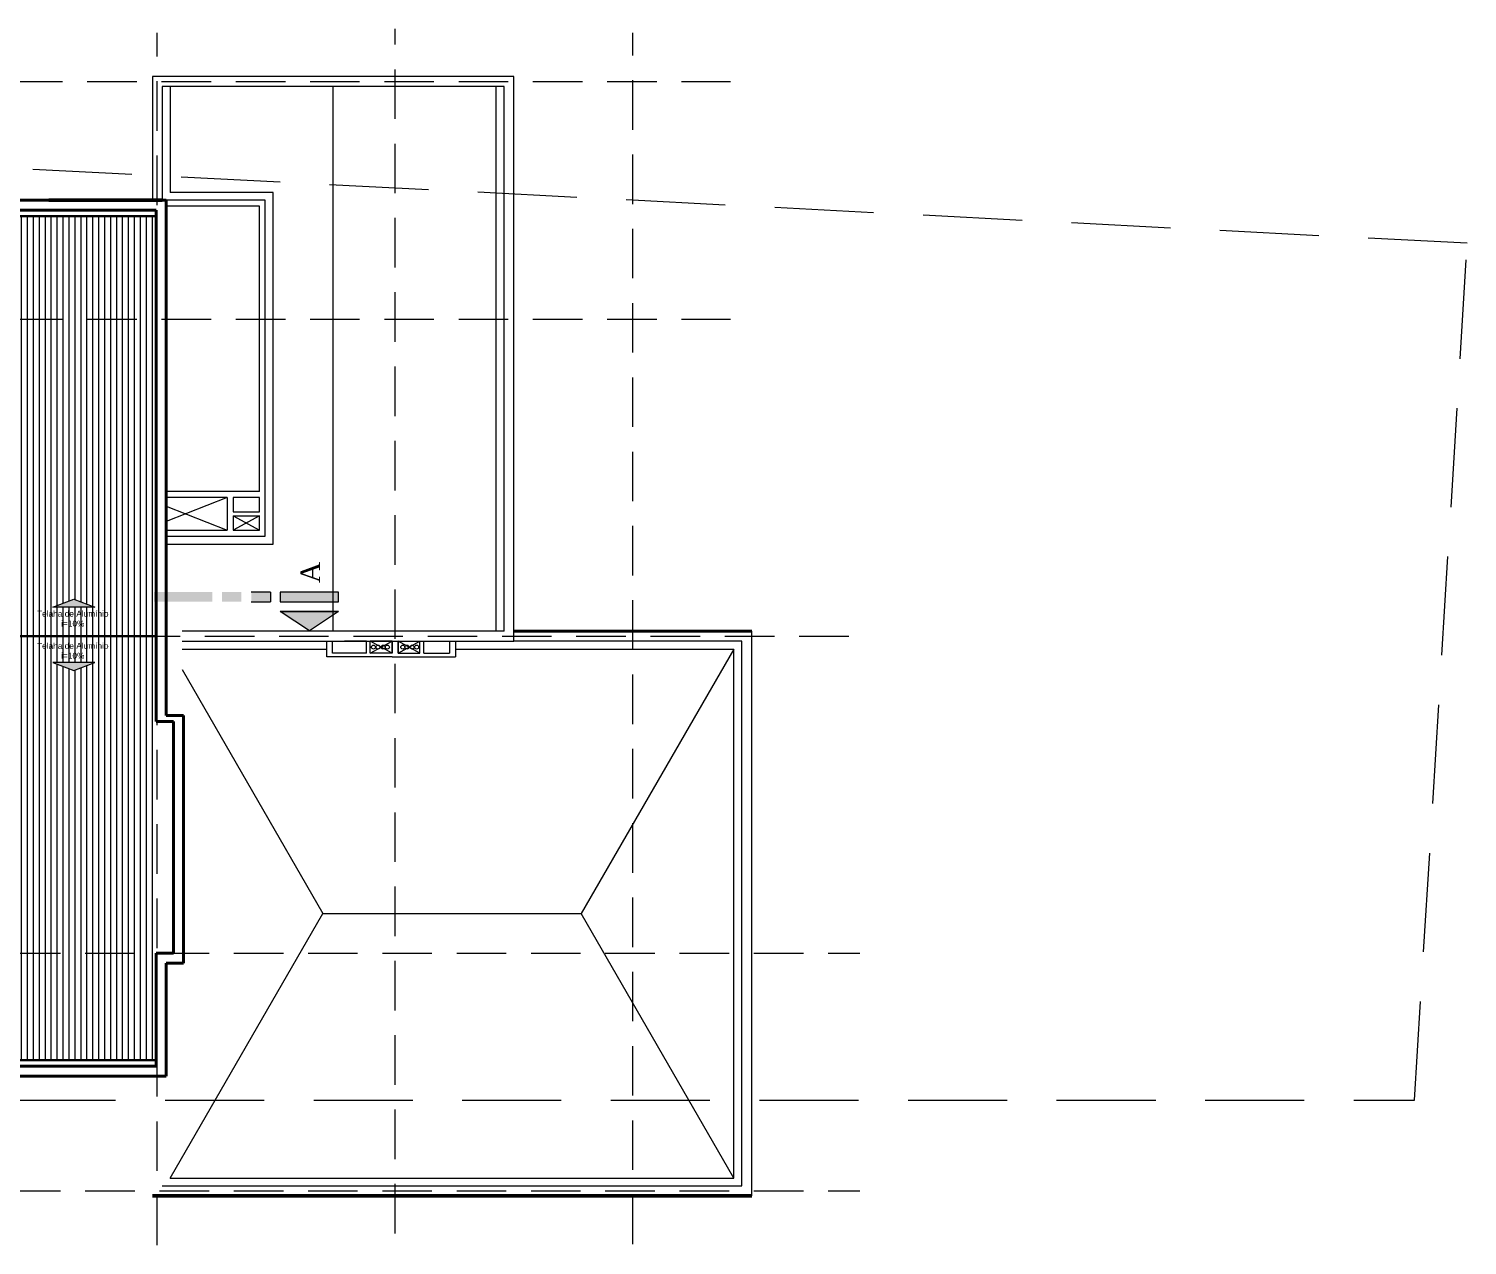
# Model space of a CAD drawing. Header units: millimetres. Extents: x 705 to 840, y 133 to 501.
# Drawn here: x 749.95 to 786.25, y 469 to 499.7 of the extents above; entities that cross this region are included whole.
import ezdxf

# ---------------------------------------------------------------- set-up
doc = ezdxf.new("R2010")
doc.units = ezdxf.units.MM
doc.header["$LTSCALE"] = 10
doc.linetypes.add('DASHED2', pattern=[0.375, 0.25, -0.125])
for name, color, linetype, lineweight in [('cinza 03', 252, 'Continuous', 13), ('COTA', 90, 'Continuous', 9), ('linha estutura', 252, 'Continuous', 13), ('PAREDES 2', 50, 'Continuous', 50), ('pn 02', 16, 'Continuous', 20), ('pn 04', 130, 'Continuous', 40), ('PN-01', 90, 'Continuous', 13), ('PN-03', 180, 'Continuous', 30), ('recuos', 16, 'Continuous', 20)]:
    doc.layers.add(name, color=color, linetype=linetype, lineweight=lineweight)
doc.styles.get("Standard").update_dxf_attribs({"font": 'simplex.shx'})

msp = doc.modelspace()

# ---------------------------------------------------------------- hatches: boundary and pattern name
at = {"layer": 'cinza 03'}
h = msp.add_hatch(dxfattribs=at)
h.set_pattern_fill('_USER', color=256, scale=0.15, angle=90, style=0, pattern_type=0)
h.set_pattern_definition([(90, (759.06589, 189.11928), (-0.15, 9e-18), [])])
h.paths.add_polyline_path([(741.116, 495.322), (735.191, 495.322), (735.191, 492.372), (741.116, 492.372)])
h.paths.add_polyline_path([(741.116, 492.372), (735.191, 492.372), (735.191, 487.447), (735.346, 487.447), (735.346, 490.522), (738.615, 490.522), (738.615, 488.407), (739.466, 488.407), (739.466, 489.422), (741.116, 489.422)])
h.paths.add_polyline_path([(739.466, 487.457), (736.916, 487.457), (736.916, 486.897), (735.191, 486.897), (735.191, 484.397), (739.466, 484.397)])
h.paths.add_polyline_path([(735.191, 486.897), (733.466, 486.897), (733.466, 487.447), (735.191, 487.447), (735.191, 492.372), (729.191, 492.372), (729.191, 484.372), (733.466, 484.372), (733.466, 484.397), (735.191, 484.397)])
h.paths.add_polyline_path([(731.822, 485.108), (730.756, 485.108), (731.289, 485.306)], flags=16)
h.paths.add_polyline_path([(735.191, 495.322), (731.816, 495.322), (731.816, 495.772), (729.191, 495.772), (729.191, 492.372), (735.191, 492.372)])
h.paths.add_polyline_path([(729.191, 495.772), (726.441, 495.772), (726.441, 492.372), (729.191, 492.372)])
h.paths.add_polyline_path([(729.191, 492.372), (726.441, 492.372), (726.441, 487.122), (725.908, 487.122), (725.908, 484.372), (729.191, 484.372)])
h.paths.add_polyline_path([(729.191, 484.372), (725.908, 484.372), (725.908, 481.522), (726.441, 481.522), (726.441, 476.372), (729.191, 476.372)])
h.paths.add_polyline_path([(733.466, 483.847), (733.466, 484.372), (729.191, 484.372), (729.191, 476.372), (733.466, 476.372)])
h.paths.add_polyline_path([(731.289, 483.51), (730.756, 483.708), (731.822, 483.708)], flags=16)
h.paths.add_polyline_path([(735.191, 476.352), (733.466, 476.352), (733.466, 476.372), (729.191, 476.372), (729.191, 473.67), (735.191, 473.67)])
h.paths.add_polyline_path([(729.191, 476.372), (726.441, 476.372), (726.441, 473.67), (729.191, 473.67)])
h.paths.add_polyline_path([(741.191, 476.352), (735.191, 476.352), (735.191, 473.67), (741.191, 473.67)])
h.paths.add_polyline_path([(747.191, 476.352), (741.191, 476.352), (741.191, 473.67), (747.191, 473.67)])
h.paths.add_polyline_path([(753.166, 476.372), (748.916, 476.372), (748.916, 476.352), (747.191, 476.352), (747.191, 473.67), (753.166, 473.67)])
h.paths.add_polyline_path([(753.191, 482.222), (753.166, 482.222), (753.166, 484.372), (748.916, 484.372), (748.916, 483.847), (748.916, 476.372), (753.191, 476.372)])
h.paths.add_polyline_path([(751.085, 483.51), (750.553, 483.708), (751.618, 483.708)], flags=16)
h.paths.add_polyline_path([(753.166, 492.372), (747.416, 492.372), (747.416, 487.722), (747.191, 487.722), (747.191, 484.397), (748.916, 484.397), (748.916, 484.372), (753.166, 484.372)])
h.paths.add_polyline_path([(751.085, 485.306), (751.618, 485.108), (750.553, 485.108)], flags=16)
h.paths.add_polyline_path([(747.191, 487.722), (743.666, 487.722), (743.666, 486.747), (741.266, 486.747), (741.266, 484.397), (747.191, 484.397)])
h.paths.add_polyline_path([(753.166, 494.972), (747.416, 494.972), (747.416, 492.372), (753.166, 492.372)])
h.paths.add_polyline_path([(737.524, 486.266), (738.424, 486.266), (738.424, 485.788), (737.524, 485.788)], flags=24)
h.paths.add_polyline_path([(730.328, 485.06), (732.196, 485.06), (732.196, 484.576), (730.328, 484.576)], flags=24)
h.paths.add_polyline_path([(730.328, 484.24), (732.196, 484.24), (732.196, 483.756), (730.328, 483.756)], flags=24)
h.paths.add_polyline_path([(750.125, 484.24), (751.992, 484.24), (751.992, 483.756), (750.125, 483.756)], flags=24)
h.paths.add_polyline_path([(750.125, 485.06), (751.992, 485.06), (751.992, 484.576), (750.125, 484.576)], flags=24)
at = {"layer": 'PN-01', "ltscale": 0.05}
h = msp.add_hatch(color=256, dxfattribs=at)
h.paths.add_polyline_path([(757.03, 484.506), (757.765, 484.996), (756.295, 484.996)])
h.paths.add_polyline_path([(756.295, 485.241), (757.765, 485.241), (757.765, 485.486), (756.295, 485.486)])
h.paths.add_polyline_path([(755.56, 485.241), (756.05, 485.241), (756.05, 485.486), (755.56, 485.486)])
h.paths.add_polyline_path([(754.825, 485.241), (755.315, 485.241), (755.315, 485.486), (754.825, 485.486)])
h.paths.add_polyline_path([(753.856, 485.241), (754.58, 485.241), (754.58, 485.486), (753.856, 485.486)])
h.paths.add_polyline_path([(753.11, 485.241), (753.856, 485.241), (753.856, 485.486), (753.11, 485.486)])
h = msp.add_hatch(color=256, dxfattribs=at)
h.paths.add_polyline_path([(757.03, 484.506), (757.765, 484.996), (756.295, 484.996)])
h.paths.add_polyline_path([(756.295, 485.241), (757.765, 485.241), (757.765, 485.486), (756.295, 485.486)])
h.paths.add_polyline_path([(755.56, 485.241), (756.05, 485.241), (756.05, 485.486), (755.56, 485.486)])
h.paths.add_polyline_path([(754.825, 485.241), (755.315, 485.241), (755.315, 485.486), (754.825, 485.486)])
h.paths.add_polyline_path([(753.856, 485.241), (754.58, 485.241), (754.58, 485.486), (753.856, 485.486)])
h.paths.add_polyline_path([(753.11, 485.241), (753.856, 485.241), (753.856, 485.486), (753.11, 485.486)])
at = {"layer": 'PN-01'}
for points in [[(751.085, 485.306), (751.618, 485.108), (750.553, 485.108)], [(751.085, 483.51), (751.618, 483.708), (750.553, 483.708)]]:
    msp.add_hatch(color=256, dxfattribs=at).paths.add_polyline_path(points)

# ---------------------------------------------------------------- linework, layer by layer
at = {"layer": 'cinza 03'}
for p, q in [((753.066, 498.497), (753.066, 495.372)), ((762.191, 498.497), (753.066, 498.497)), ((762.191, 498.497), (753.066, 498.497)), ((762.191, 484.497), (762.191, 498.497)), ((762.191, 484.247), (762.191, 498.497)), ((753.316, 498.247), (753.316, 495.372)), ((761.941, 498.247), (753.316, 498.247)), ((753.516, 498.247), (753.516, 495.572)), ((757.628, 484.497), (757.628, 498.247)), ((761.741, 484.497), (761.741, 498.247)), ((761.941, 484.497), (761.941, 498.247)), ((756.116, 495.572), (753.516, 495.572)), ((756.116, 486.697), (756.116, 495.572)), ((755.916, 495.372), (753.316, 495.372)), ((755.766, 495.222), (753.416, 495.222)), ((755.766, 488.022), (755.766, 495.222)), ((755.916, 486.897), (755.916, 495.372)), ((755.766, 488.022), (753.416, 488.022)), ((755.916, 486.897), (755.916, 488.022)), ((754.956, 487.872), (753.416, 487.872)), ((754.956, 487.872), (753.416, 487.267)), ((753.416, 487.652), (754.956, 487.047)), ((754.956, 487.872), (754.956, 487.047)), ((755.766, 487.872), (755.106, 487.872)), ((755.106, 487.872), (755.106, 487.509)), ((755.766, 487.509), (755.766, 487.872)), ((755.106, 487.509), (755.766, 487.509)), ((755.106, 487.409), (755.766, 487.047)), ((755.766, 487.409), (755.106, 487.047)), ((755.106, 487.409), (755.766, 487.409)), ((755.106, 487.409), (755.106, 487.047)), ((755.766, 487.047), (755.766, 487.409)), ((753.416, 487.047), (754.956, 487.047)), ((753.416, 486.897), (755.916, 486.897)), ((755.106, 487.047), (755.766, 487.047)), ((753.416, 486.697), (756.116, 486.697)), ((761.941, 484.497), (753.816, 484.497)), ((768.191, 484.497), (762.191, 484.497)), ((768.191, 470.247), (768.191, 484.497)), ((768.191, 470.247), (768.191, 484.372)), ((753.816, 484.247), (762.191, 484.247)), ((753.816, 484.047), (757.466, 484.047)), ((753.816, 484.047), (757.466, 484.047)), ((757.466, 483.847), (757.466, 484.247)), ((757.616, 483.947), (757.616, 484.247)), ((758.466, 483.947), (757.616, 483.947)), ((758.466, 484.247), (757.916, 484.247)), ((758.466, 484.247), (757.916, 484.247)), ((758.466, 483.947), (758.466, 484.247)), ((759.116, 484.247), (758.566, 484.247)), ((758.566, 484.247), (759.116, 484.247)), ((759.116, 484.247), (758.566, 484.247)), ((759.116, 483.947), (758.566, 484.247)), ((758.566, 483.947), (758.566, 484.247)), ((758.566, 483.947), (759.116, 484.247)), ((759.116, 484.247), (758.566, 484.247)), ((758.566, 484.247), (759.116, 484.247)), ((759.116, 484.247), (758.566, 484.247)), ((759.116, 483.947), (758.566, 483.947)), ((759.116, 483.947), (759.116, 484.247)), ((759.116, 484.247), (759.116, 483.947)), ((759.116, 484.247), (759.116, 483.947)), ((759.266, 483.947), (759.266, 484.247)), ((759.266, 484.247), (759.266, 483.947)), ((759.266, 484.247), (759.816, 484.247)), ((759.266, 484.247), (759.266, 483.947)), ((759.266, 483.947), (759.816, 484.247)), ((759.816, 483.947), (759.266, 484.247)), ((759.266, 484.247), (759.816, 484.247)), ((759.266, 483.947), (759.816, 483.947)), ((759.816, 483.947), (759.816, 484.247)), ((759.916, 483.947), (759.916, 484.247)), ((759.916, 483.947), (760.566, 483.947)), ((760.566, 484.247), (760.566, 483.947)), ((760.566, 484.247), (760.566, 483.947)), ((760.716, 484.247), (760.716, 483.847)), ((760.716, 484.047), (767.741, 484.047)), ((767.941, 484.247), (762.191, 484.247)), ((767.741, 484.047), (763.887, 477.372)), ((767.741, 470.697), (767.741, 484.047)), ((767.941, 470.497), (767.941, 484.247)), ((759.116, 483.847), (757.466, 483.847)), ((759.116, 483.847), (760.716, 483.847)), ((753.816, 483.527), (757.37, 477.372)), ((753.516, 470.697), (757.37, 477.372)), ((757.37, 477.372), (763.887, 477.372)), ((767.741, 470.697), (763.887, 477.372)), ((753.316, 470.497), (767.941, 470.497)), ((753.516, 470.697), (767.741, 470.697)), ((753.066, 470.247), (768.191, 470.247))]:
    msp.add_line(p, q, dxfattribs=at)
for centre in [(758.646, 484.096), (758.646, 484.096), (758.76, 484.096), (758.76, 484.096), (758.889, 484.096), (758.889, 484.096), (758.997, 484.096), (758.997, 484.096), (759.385, 484.096), (759.385, 484.096), (759.492, 484.096), (759.492, 484.096), (759.622, 484.096), (759.622, 484.096), (759.736, 484.096), (759.736, 484.096)]:
    msp.add_circle(centre, 0.05, dxfattribs=at)
at = {"layer": 'linha estutura', "linetype": 'DASHED2', "ltscale": 0.5}
for p, q in [((753.191, 469.002), (753.191, 499.601)), ((759.191, 469.301), (759.191, 499.701)), ((765.191, 469.028), (765.191, 499.601)), ((723.297, 498.372), (767.656, 498.372)), ((723.297, 492.372), (767.656, 492.372)), ((724.39, 484.372), (771.017, 484.372)), ((723.247, 476.372), (770.918, 476.372)), ((723.247, 470.372), (770.918, 470.372))]:
    msp.add_line(p, q, dxfattribs=at)
at = {"layer": 'PAREDES 2'}
for p, q in [((753.316, 495.372), (750.456, 495.372)), ((753.066, 470.247), (768.191, 470.247))]:
    msp.add_line(p, q, dxfattribs=at)
at = {"layer": 'pn 02'}
for p, q in [((756.05, 485.486), (755.56, 485.486)), ((756.05, 485.486), (755.56, 485.486)), ((756.05, 485.486), (756.05, 485.241)), ((756.05, 485.486), (756.05, 485.241)), ((757.765, 485.486), (756.295, 485.486)), ((756.295, 485.486), (756.295, 485.241)), ((757.765, 485.486), (756.295, 485.486)), ((756.295, 485.486), (756.295, 485.241)), ((757.765, 485.241), (757.765, 485.486)), ((757.765, 485.241), (757.765, 485.486)), ((755.56, 485.241), (756.05, 485.241)), ((755.56, 485.241), (756.05, 485.241)), ((756.295, 485.241), (757.765, 485.241)), ((756.295, 485.241), (757.765, 485.241)), ((756.295, 484.996), (757.765, 484.996)), ((756.295, 484.996), (757.765, 484.996))]:
    msp.add_line(p, q, dxfattribs=at)
at = {"layer": 'pn 02', "ltscale": 0.05}
for q in [(756.295, 484.996), (756.295, 484.996), (756.295, 484.996), (756.295, 484.996), (757.03, 484.506), (757.03, 484.506)]:
    msp.add_line((757.765, 484.996), q, dxfattribs=at)
at = {"layer": 'pn 04'}
for p, q in [((753.416, 495.372), (747.266, 495.372)), ((753.416, 495.372), (753.416, 482.372)), ((753.166, 495.122), (747.266, 495.122)), ((753.166, 495.122), (753.166, 482.222)), ((768.191, 484.497), (762.191, 484.497)), ((753.598, 482.222), (753.166, 482.222)), ((753.848, 482.372), (753.416, 482.372)), ((753.598, 482.222), (753.598, 479.247)), ((753.848, 482.372), (753.848, 476.122)), ((753.598, 479.247), (753.598, 476.372)), ((753.166, 476.372), (753.598, 476.372)), ((753.166, 476.372), (753.166, 473.52)), ((753.321, 476.372), (753.598, 476.372)), ((753.848, 476.122), (753.416, 476.122)), ((753.416, 476.122), (753.416, 473.27)), ((726.441, 473.52), (753.166, 473.52)), ((726.191, 473.27), (753.416, 473.27))]:
    msp.add_line(p, q, dxfattribs=at)
at = {"layer": 'PN-01', "ltscale": 0.05}
msp.add_line((757.03, 484.506), (756.295, 484.996), dxfattribs=at)
msp.add_line((757.03, 484.506), (756.295, 484.996), dxfattribs=at)
at = {"layer": 'PN-01'}
for points in [[(751.085, 485.306), (751.618, 485.108), (750.553, 485.108)], [(751.085, 483.51), (751.618, 483.708), (750.553, 483.708)]]:
    msp.add_lwpolyline(points, close=True, dxfattribs=at)
at = {"layer": 'PN-03'}
for p, q in [((753.166, 494.972), (747.416, 494.972)), ((748.916, 484.372), (753.166, 484.372)), ((726.441, 473.67), (753.166, 473.67))]:
    msp.add_line(p, q, dxfattribs=at)
at = {"layer": 'recuos', "linetype": 'DASHED2'}
for p, q in [((786.249, 494.286), (737.445, 496.802)), ((784.918, 472.66), (786.249, 494.286)), ((712.137, 472.66), (784.918, 472.66))]:
    msp.add_line(p, q, dxfattribs=at)

# ---------------------------------------------------------------- texts
at = {"layer": 'COTA', "char_height": 0.15, "width": 2.191}
for insert, attachment_point in [((751.058, 484.613), 8), ((751.058, 484.203), 2)]:
    msp.add_mtext('{\\fArial|b0|i0|c0|p34;Telaha de Alumínio \\Pi=10%}', dxfattribs=dict(at, insert=insert, attachment_point=attachment_point))
at = {"layer": 'pn 02', "ltscale": 0.05, "insert": (756.806, 485.711), "char_height": 0.49, "width": 3.686, "attachment_point": 1, "rotation": 90}
msp.add_mtext('{\\fTimes New Roman|b0|i0|c0|p18;A}', dxfattribs=at)
msp.add_mtext('{\\fTimes New Roman|b0|i0|c0|p18;A}', dxfattribs=at)

doc.saveas('drawing.dxf')
